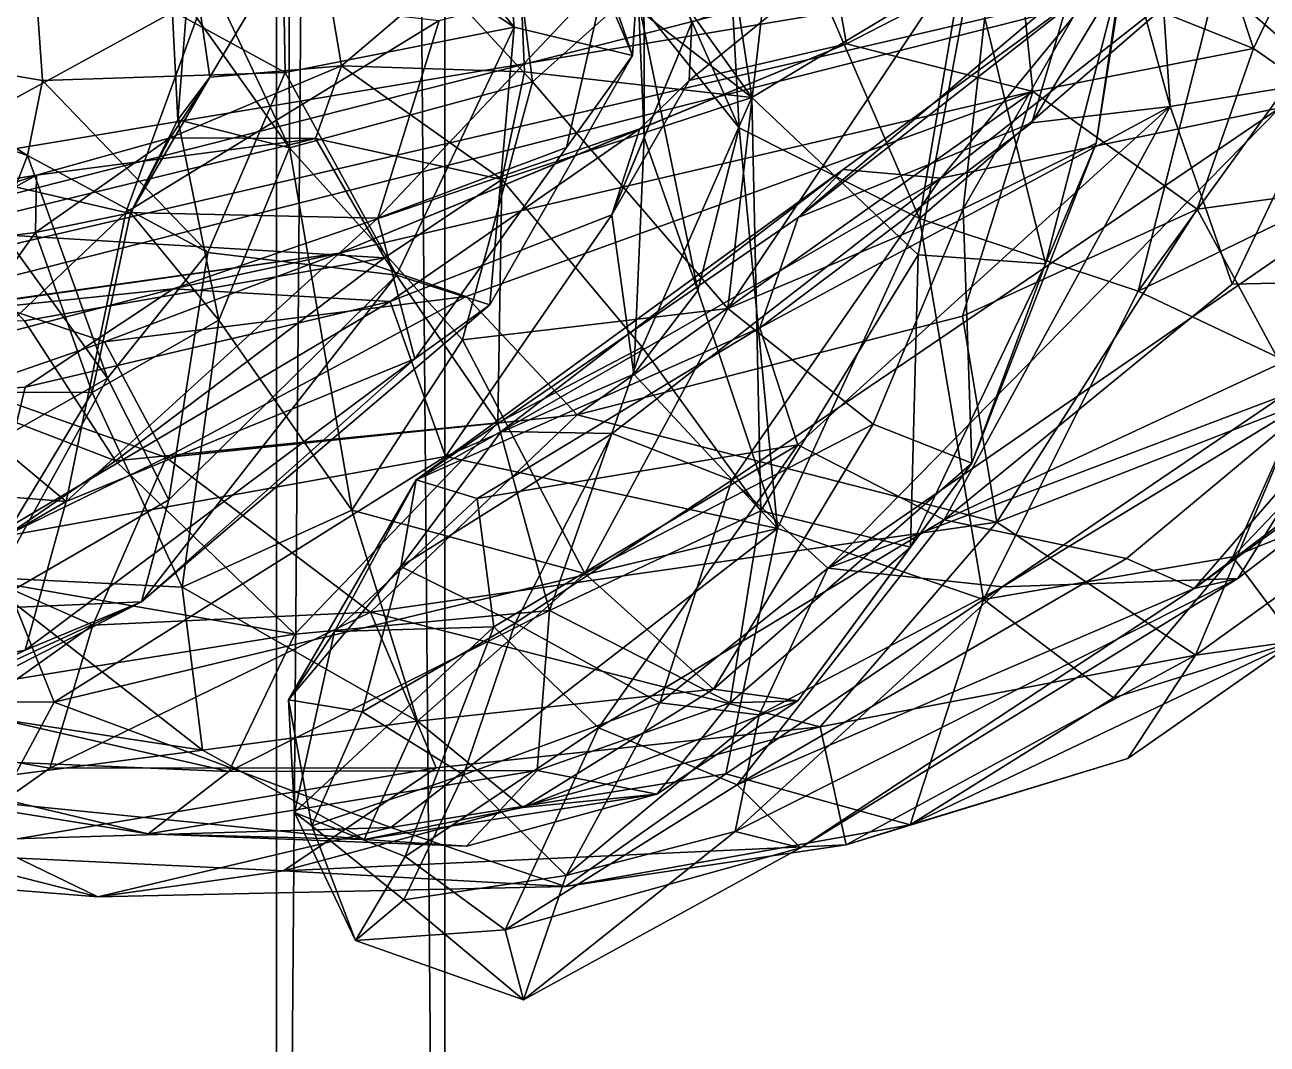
# Model space of a CAD drawing. Header units: metres. Extents: x -7.7 to 8, y -8.9 to 8.6.
# Drawn here: x 6.337 to 7.203, y -4.322 to -3.611 of the extents above; entities that cross this region are included whole.
import ezdxf

# ---------------------------------------------------------------- set-up
doc = ezdxf.new("R2010")
doc.units = ezdxf.units.M
doc.layers.add('LIBERTY', color=1, linetype='CONTINUOUS')

msp = doc.modelspace()

# ---------------------------------------------------------------- linework, layer by layer
at = {"layer": 'LIBERTY', "color": 7}
for points in [[(-7.53329, 8.63299, 0.068), (6.51222, 8.63299, 0.068), (-7.65053, -5.52977, 0.068)], [(-7.65053, -5.52977, 0.068), (6.51222, 8.63299, 0.068), (-7.53329, -5.64701, 0.068)], [(6.51222, 8.63299, 0.068), (6.62947, 8.51574, 0.068), (-7.53329, -5.64701, 0.068)], [(6.62947, 8.51574, 0.068), (6.51222, -5.64701, 0.068), (-7.53329, -5.64701, 0.068)], [(-7.53329, 8.51574, 1.70282), (-7.53329, -5.52977, 1.70282), (6.51222, -5.52977, 1.70282)], [(6.51222, 8.51574, 1.70282), (-7.53329, 8.51574, 1.70282), (6.51222, -5.52977, 1.70282)], [(6.62947, 8.51574, 0.068), (6.62947, -5.52977, 0.068), (6.51222, -5.64701, 0.068)], [(6.51222, 8.51574, 1.70282), (6.51222, -5.52977, 1.70282), (6.62947, -5.52977, 1.58275)], [(6.62947, 8.51574, 1.58275), (6.51222, 8.51574, 1.70282), (6.62947, -5.52977, 1.58275)], [(6.62947, 8.51574, 0.068), (6.62947, -5.52977, 1.58275), (6.62947, -5.52977, 0.068)], [(6.62947, 8.51574, 1.58275), (6.62947, -5.52977, 1.58275), (6.62947, 8.51574, 0.068)]]:
    msp.add_3dface(points, dxfattribs=at)
at = {"layer": 'LIBERTY', "color": 6}
for points in [[(2.68287, 0.361158, 28.6955), (7.73809, -3.12207, 33.5176), (5.24294, -3.75526, 28.0091)], [(7.73809, -3.12207, 33.5176), (7.75485, -3.23623, 33.6225), (5.24294, -3.75526, 28.0091)], [(5.24294, -3.75526, 28.0091), (7.75485, -3.23623, 33.6225), (5.18581, -3.88819, 27.9509)], [(7.75485, -3.23623, 33.6225), (7.34476, -3.52784, 33.8418), (5.18581, -3.88819, 27.9509)], [(7.19345, -3.50935, 33.8088), (5.72606, -3.43201, 31.1674), (4.69831, -4.14255, 28.3003)], [(7.34476, -3.52784, 33.8418), (7.19345, -3.50935, 33.8088), (4.69831, -4.14255, 28.3003)], [(7.34476, -3.52784, 33.8418), (4.69831, -4.14255, 28.3003), (4.77571, -4.17979, 28.1702)], [(7.34476, -3.52784, 33.8418), (4.77571, -4.17979, 28.1702), (5.18581, -3.88819, 27.9509)]]:
    msp.add_3dface(points, dxfattribs=at)
at = {"layer": 'LIBERTY', "color": 8}
for points in [[(6.63229, -3.36636, 31.1943), (6.84368, -3.66168, 31.3307), (6.78141, -3.25229, 31.1132)], [(6.84368, -3.66168, 31.3307), (6.99702, -3.56957, 31.1589), (6.78141, -3.25229, 31.1132)], [(7.24642, -3.64983, 32.0061), (7.12724, -3.54612, 32.0312), (7.1277, -3.28561, 31.7994)], [(7.37571, -3.53294, 31.9206), (7.24642, -3.64983, 32.0061), (7.1277, -3.28561, 31.7994)], [(7.02998, -3.56236, 31.7719), (7.19357, -3.6276, 31.8339), (7.09599, -3.33239, 31.7446)], [(7.19357, -3.6276, 31.8339), (7.2924, -3.42069, 31.7604), (7.09599, -3.33239, 31.7446)], [(6.68046, -3.53489, 31.2825), (6.84368, -3.66168, 31.3307), (6.63229, -3.36636, 31.1943)], [(6.51567, -3.50349, 30.7821), (6.67802, -3.61274, 30.7343), (6.48676, -3.37716, 30.7222)], [(6.48676, -3.37716, 30.7222), (6.67802, -3.61274, 30.7343), (6.65824, -3.39036, 30.6223)], [(6.83496, -3.68291, 31.31), (6.70214, -3.38461, 31.312), (6.82069, -3.42253, 31.1555)], [(6.76474, -3.59529, 31.4277), (6.70214, -3.38461, 31.312), (6.83496, -3.68291, 31.31)], [(6.6907, -3.65089, 30.7139), (6.52044, -3.46688, 30.7692), (6.65824, -3.39036, 30.6223)], [(6.65824, -3.39036, 30.6223), (6.67802, -3.61274, 30.7343), (6.76056, -3.63239, 30.5951)], [(6.65824, -3.39036, 30.6223), (6.76056, -3.63239, 30.5951), (6.77364, -3.42461, 30.4995)], [(6.6907, -3.65089, 30.7139), (6.65824, -3.39036, 30.6223), (6.86297, -3.4968, 30.596)], [(7.19357, -3.6276, 31.8339), (7.32161, -3.71662, 31.8338), (7.2924, -3.42069, 31.7604)], [(6.77364, -3.42461, 30.4995), (6.76056, -3.63239, 30.5951), (6.74173, -3.57782, 30.4126)], [(6.96072, -3.74603, 31.2176), (6.82069, -3.42253, 31.1555), (6.9937, -3.5518, 31.0938)], [(6.96072, -3.74603, 31.2176), (6.83496, -3.68291, 31.31), (6.82069, -3.42253, 31.1555)], [(6.52117, -3.6969, 30.9053), (6.4216, -3.48537, 30.9387), (6.52044, -3.46688, 30.7692)], [(6.52117, -3.6969, 30.9053), (6.52044, -3.46688, 30.7692), (6.6907, -3.65089, 30.7139)], [(7.09054, -3.57753, 32.5111), (6.9754, -3.71786, 32.6457), (7.28463, -3.47498, 32.4815)], [(6.9754, -3.71786, 32.6457), (7.21197, -3.66886, 32.6063), (7.28463, -3.47498, 32.4815)], [(6.43835, -3.58063, 30.9984), (6.4216, -3.48537, 30.9387), (6.52117, -3.6969, 30.9053)], [(6.82691, -3.80869, 30.7462), (6.6907, -3.65089, 30.7139), (6.86297, -3.4968, 30.596)], [(7.0151, -3.52682, 30.6745), (6.82691, -3.80869, 30.7462), (6.86297, -3.4968, 30.596)], [(7.32902, -3.49868, 31.2082), (7.11305, -3.79659, 31.2288), (7.17242, -3.56261, 31.0955)], [(7.27593, -3.71825, 31.3059), (7.11305, -3.79659, 31.2288), (7.32902, -3.49868, 31.2082)], [(6.34185, -3.54788, 30.8366), (6.51831, -3.64437, 30.869), (6.51567, -3.50349, 30.7821)], [(6.51567, -3.50349, 30.7821), (6.51831, -3.64437, 30.869), (6.67802, -3.61274, 30.7343)], [(6.46561, -3.64742, 31.293), (6.53828, -3.52601, 31.2396), (6.45274, -3.55862, 31.1544)], [(6.46561, -3.64742, 31.293), (6.55759, -3.63955, 31.3836), (6.53828, -3.52601, 31.2396)], [(6.55759, -3.63955, 31.3836), (6.68046, -3.53489, 31.2825), (6.53828, -3.52601, 31.2396)], [(6.55759, -3.63955, 31.3836), (6.68523, -3.64392, 31.3918), (6.68046, -3.53489, 31.2825)], [(6.68523, -3.64392, 31.3918), (6.84368, -3.66168, 31.3307), (6.68046, -3.53489, 31.2825)], [(6.76857, -3.68962, 31.5358), (6.76844, -3.52738, 31.5451), (6.76474, -3.59529, 31.4277)], [(6.80188, -3.60939, 31.6247), (6.76844, -3.52738, 31.5451), (6.76857, -3.68962, 31.5358)], [(6.99097, -3.73935, 30.7717), (6.82691, -3.80869, 30.7462), (7.0151, -3.52682, 30.6745)], [(7.10887, -3.53366, 30.8196), (6.99097, -3.73935, 30.7717), (7.0151, -3.52682, 30.6745)], [(7.10887, -3.53366, 30.8196), (7.08377, -3.69356, 30.8979), (6.99097, -3.73935, 30.7717)], [(7.10211, -3.57042, 31.0074), (7.08377, -3.69356, 30.8979), (7.10887, -3.53366, 30.8196)], [(6.22065, -3.62832, 30.9108), (6.34185, -3.54788, 30.8366), (6.18603, -3.56007, 30.7787)], [(6.22065, -3.62832, 30.9108), (6.349, -3.64991, 30.9324), (6.34185, -3.54788, 30.8366)], [(6.349, -3.64991, 30.9324), (6.51831, -3.64437, 30.869), (6.34185, -3.54788, 30.8366)], [(7.17242, -3.56261, 31.0955), (6.96072, -3.74603, 31.2176), (6.9937, -3.5518, 31.0938)], [(7.13539, -3.66806, 32.1012), (7.1074, -3.56603, 32.1915), (7.12724, -3.54612, 32.0312)], [(7.13539, -3.66806, 32.1012), (7.12724, -3.54612, 32.0312), (7.24642, -3.64983, 32.0061)], [(6.44336, -3.67732, 31.1209), (6.45274, -3.55862, 31.1544), (6.43835, -3.58063, 30.9984)], [(6.46561, -3.64742, 31.293), (6.45274, -3.55862, 31.1544), (6.44336, -3.67732, 31.1209)], [(6.90975, -3.62439, 31.7832), (6.89966, -3.56866, 31.7075), (6.79996, -3.64993, 31.6872)], [(6.79996, -3.64993, 31.6872), (6.89966, -3.56866, 31.7075), (6.80188, -3.60939, 31.6247)], [(6.84368, -3.66168, 31.3307), (6.95975, -3.77137, 31.308), (6.99702, -3.56957, 31.1589)], [(6.90975, -3.62439, 31.7832), (7.02998, -3.56236, 31.7719), (6.89966, -3.56866, 31.7075)], [(6.90975, -3.62439, 31.7832), (7.03965, -3.65747, 31.8615), (7.02998, -3.56236, 31.7719)], [(6.99702, -3.56957, 31.1589), (6.95975, -3.77137, 31.308), (7.04855, -3.77775, 31.1403)], [(7.11305, -3.79659, 31.2288), (6.96072, -3.74603, 31.2176), (7.17242, -3.56261, 31.0955)], [(6.99702, -3.56957, 31.1589), (7.04855, -3.77775, 31.1403), (7.10211, -3.57042, 31.0074)], [(7.03965, -3.65747, 31.8615), (7.19357, -3.6276, 31.8339), (7.02998, -3.56236, 31.7719)], [(7.03908, -3.67934, 32.2864), (7.1074, -3.56603, 32.1915), (7.13539, -3.66806, 32.1012)], [(7.03908, -3.67934, 32.2864), (7.06735, -3.58356, 32.3885), (7.1074, -3.56603, 32.1915)], [(6.74173, -3.57782, 30.4126), (6.58277, -3.74593, 30.4168), (6.6256, -3.60791, 30.3227)], [(6.71452, -3.69661, 30.4911), (6.58277, -3.74593, 30.4168), (6.74173, -3.57782, 30.4126)], [(6.76056, -3.63239, 30.5951), (6.71452, -3.69661, 30.4911), (6.74173, -3.57782, 30.4126)], [(6.90736, -3.71185, 32.5904), (7.09054, -3.57753, 32.5111), (6.8759, -3.74526, 32.5045)], [(6.8759, -3.74526, 32.5045), (7.09054, -3.57753, 32.5111), (7.06735, -3.58356, 32.3885)], [(6.90736, -3.71185, 32.5904), (6.9754, -3.71786, 32.6457), (7.09054, -3.57753, 32.5111)], [(7.10211, -3.57042, 31.0074), (7.04855, -3.77775, 31.1403), (7.08377, -3.69356, 30.8979)], [(6.25044, -3.70564, 30.4062), (6.28539, -3.58679, 30.3109), (6.46267, -3.58952, 30.2815)], [(6.44336, -3.67732, 31.1209), (6.43835, -3.58063, 30.9984), (6.52117, -3.6969, 30.9053)], [(6.8759, -3.74526, 32.5045), (7.06735, -3.58356, 32.3885), (7.03908, -3.67934, 32.2864)], [(6.40711, -3.74192, 30.3839), (6.25044, -3.70564, 30.4062), (6.46267, -3.58952, 30.2815)], [(6.6256, -3.60791, 30.3227), (6.40711, -3.74192, 30.3839), (6.46267, -3.58952, 30.2815)], [(6.80599, -3.79633, 31.4484), (6.76474, -3.59529, 31.4277), (6.83496, -3.68291, 31.31)], [(6.80599, -3.79633, 31.4484), (6.76857, -3.68962, 31.5358), (6.76474, -3.59529, 31.4277)], [(6.58277, -3.74593, 30.4168), (6.40711, -3.74192, 30.3839), (6.6256, -3.60791, 30.3227)], [(6.51831, -3.64437, 30.869), (6.59585, -3.78547, 30.8703), (6.67802, -3.61274, 30.7343)], [(6.59585, -3.78547, 30.8703), (6.6609, -3.8062, 30.7394), (6.67802, -3.61274, 30.7343)], [(6.67802, -3.61274, 30.7343), (6.6609, -3.8062, 30.7394), (6.76056, -3.63239, 30.5951)], [(6.74607, -3.74358, 31.6335), (6.79996, -3.64993, 31.6872), (6.80188, -3.60939, 31.6247)], [(6.74607, -3.74358, 31.6335), (6.80188, -3.60939, 31.6247), (6.76857, -3.68962, 31.5358)], [(6.19872, -3.65391, 31.0676), (6.3384, -3.7021, 30.9992), (6.22065, -3.62832, 30.9108)], [(6.3384, -3.7021, 30.9992), (6.349, -3.64991, 30.9324), (6.22065, -3.62832, 30.9108)], [(6.55577, -3.7702, 32.2175), (6.90975, -3.62439, 31.7832), (6.76567, -3.68364, 31.782)], [(6.55577, -3.7702, 32.2175), (7.03965, -3.65747, 31.8615), (6.90975, -3.62439, 31.7832)], [(6.76567, -3.68364, 31.782), (6.90975, -3.62439, 31.7832), (6.79996, -3.64993, 31.6872)], [(7.03965, -3.65747, 31.8615), (7.15435, -3.73958, 31.9131), (7.19357, -3.6276, 31.8339)], [(7.19357, -3.6276, 31.8339), (7.15435, -3.73958, 31.9131), (7.32161, -3.71662, 31.8338)], [(6.76056, -3.63239, 30.5951), (6.60871, -3.84397, 30.6232), (6.71452, -3.69661, 30.4911)], [(6.6609, -3.8062, 30.7394), (6.60871, -3.84397, 30.6232), (6.76056, -3.63239, 30.5951)], [(6.349, -3.64991, 30.9324), (6.46435, -3.76973, 30.9777), (6.51831, -3.64437, 30.869)], [(6.41022, -3.74206, 31.2796), (6.46561, -3.64742, 31.293), (6.44336, -3.67732, 31.1209)], [(6.43792, -3.68988, 31.4312), (6.46561, -3.64742, 31.293), (6.41022, -3.74206, 31.2796)], [(6.43792, -3.68988, 31.4312), (6.53929, -3.69039, 31.5124), (6.55759, -3.63955, 31.3836)], [(6.43792, -3.68988, 31.4312), (6.55759, -3.63955, 31.3836), (6.46561, -3.64742, 31.293)], [(6.46435, -3.76973, 30.9777), (6.59585, -3.78547, 30.8703), (6.51831, -3.64437, 30.869)], [(6.53929, -3.69039, 31.5124), (6.66928, -3.71885, 31.4963), (6.55759, -3.63955, 31.3836)], [(6.66928, -3.71885, 31.4963), (6.68523, -3.64392, 31.3918), (6.55759, -3.63955, 31.3836)], [(6.68523, -3.64392, 31.3918), (6.66928, -3.71885, 31.4963), (6.84368, -3.66168, 31.3307)], [(6.19872, -3.65391, 31.0676), (6.31865, -3.75268, 31.0837), (6.3384, -3.7021, 30.9992)], [(6.3384, -3.7021, 30.9992), (6.46435, -3.76973, 30.9777), (6.349, -3.64991, 30.9324)], [(6.64179, -3.83062, 30.857), (6.52117, -3.6969, 30.9053), (6.6907, -3.65089, 30.7139)], [(6.82691, -3.80869, 30.7462), (6.64179, -3.83062, 30.857), (6.6907, -3.65089, 30.7139)], [(6.76567, -3.68364, 31.782), (6.79996, -3.64993, 31.6872), (6.74607, -3.74358, 31.6335)], [(7.17872, -3.7918, 32.1194), (7.13539, -3.66806, 32.1012), (7.24642, -3.64983, 32.0061)], [(7.33904, -3.78815, 32.0873), (7.17872, -3.7918, 32.1194), (7.24642, -3.64983, 32.0061)], [(6.55577, -3.7702, 32.2175), (6.64439, -3.80051, 32.2847), (7.03965, -3.65747, 31.8615)], [(6.64439, -3.80051, 32.2847), (6.72196, -3.88288, 32.2942), (7.03965, -3.65747, 31.8615)], [(6.66928, -3.71885, 31.4963), (6.76727, -3.83583, 31.5412), (6.84368, -3.66168, 31.3307)], [(6.72196, -3.88288, 32.2942), (6.99058, -3.81421, 32.0743), (7.03965, -3.65747, 31.8615)], [(6.76727, -3.83583, 31.5412), (6.85005, -3.94976, 31.5123), (6.84368, -3.66168, 31.3307)], [(6.84368, -3.66168, 31.3307), (6.85005, -3.94976, 31.5123), (6.95975, -3.77137, 31.308)], [(6.99058, -3.81421, 32.0743), (7.15435, -3.73958, 31.9131), (7.03965, -3.65747, 31.8615)], [(6.9754, -3.71786, 32.6457), (6.82979, -3.92834, 32.7622), (7.21197, -3.66886, 32.6063)], [(6.82979, -3.92834, 32.7622), (6.89661, -3.98987, 32.7327), (7.21197, -3.66886, 32.6063)], [(6.87571, -3.90382, 32.3378), (6.84921, -3.82218, 32.414), (7.13539, -3.66806, 32.1012)], [(6.84921, -3.82218, 32.414), (7.03908, -3.67934, 32.2864), (7.13539, -3.66806, 32.1012)], [(6.97779, -3.9562, 32.2932), (6.87571, -3.90382, 32.3378), (7.13539, -3.66806, 32.1012)], [(7.21197, -3.66886, 32.6063), (6.89661, -3.98987, 32.7327), (7.3157, -3.70122, 32.5594)], [(7.17872, -3.7918, 32.1194), (6.97779, -3.9562, 32.2932), (7.13539, -3.66806, 32.1012)], [(6.41022, -3.74206, 31.2796), (6.44336, -3.67732, 31.1209), (6.4719, -3.81697, 31.1034)], [(6.4719, -3.81697, 31.1034), (6.44336, -3.67732, 31.1209), (6.52117, -3.6969, 30.9053)], [(6.84921, -3.82218, 32.414), (6.8759, -3.74526, 32.5045), (7.03908, -3.67934, 32.2864)], [(6.34472, -3.71577, 31.5871), (6.27465, -3.75463, 31.9055), (6.53929, -3.69039, 31.5124)], [(6.27465, -3.75463, 31.9055), (6.5874, -3.77348, 31.6615), (6.53929, -3.69039, 31.5124)], [(6.34472, -3.71577, 31.5871), (6.43792, -3.68988, 31.4312), (6.34405, -3.75574, 31.4022)], [(6.34405, -3.75574, 31.4022), (6.43792, -3.68988, 31.4312), (6.41022, -3.74206, 31.2796)], [(6.34472, -3.71577, 31.5871), (6.53929, -3.69039, 31.5124), (6.43792, -3.68988, 31.4312)], [(6.59145, -3.80397, 31.8563), (6.44005, -3.79518, 32.1578), (6.76567, -3.68364, 31.782)], [(6.44005, -3.79518, 32.1578), (6.55577, -3.7702, 32.2175), (6.76567, -3.68364, 31.782)], [(6.53929, -3.69039, 31.5124), (6.5874, -3.77348, 31.6615), (6.66928, -3.71885, 31.4963)], [(6.59145, -3.80397, 31.8563), (6.76567, -3.68364, 31.782), (6.74607, -3.74358, 31.6335)], [(6.7614, -3.8545, 31.5657), (6.74607, -3.74358, 31.6335), (6.76857, -3.68962, 31.5358)], [(6.7614, -3.8545, 31.5657), (6.76857, -3.68962, 31.5358), (6.80599, -3.79633, 31.4484)], [(6.8616, -3.96222, 31.4807), (6.80599, -3.79633, 31.4484), (6.83496, -3.68291, 31.31)], [(6.8616, -3.96222, 31.4807), (6.83496, -3.68291, 31.31), (6.96072, -3.74603, 31.2176)], [(6.56467, -3.94942, 31.0572), (6.4719, -3.81697, 31.1034), (6.52117, -3.6969, 30.9053)], [(6.56467, -3.94942, 31.0572), (6.52117, -3.6969, 30.9053), (6.64179, -3.83062, 30.857)], [(6.71452, -3.69661, 30.4911), (6.60871, -3.84397, 30.6232), (6.58277, -3.74593, 30.4168)], [(7.08377, -3.69356, 30.8979), (6.99721, -3.91651, 31.075), (6.99097, -3.73935, 30.7717)], [(7.04855, -3.77775, 31.1403), (6.99721, -3.91651, 31.075), (7.08377, -3.69356, 30.8979)], [(6.27461, -3.86772, 30.5622), (6.25044, -3.70564, 30.4062), (6.40711, -3.74192, 30.3839)], [(6.31865, -3.75268, 31.0837), (6.39431, -3.85724, 31.0879), (6.3384, -3.7021, 30.9992)], [(6.3384, -3.7021, 30.9992), (6.39431, -3.85724, 31.0879), (6.46435, -3.76973, 30.9777)], [(7.3157, -3.70122, 32.5594), (6.89661, -3.98987, 32.7327), (7.27697, -3.84576, 32.5263)], [(6.16095, -3.7788, 31.642), (6.21576, -3.73708, 31.7682), (6.34472, -3.71577, 31.5871)], [(6.16095, -3.7788, 31.642), (6.34472, -3.71577, 31.5871), (6.34405, -3.75574, 31.4022)], [(6.21576, -3.73708, 31.7682), (6.27465, -3.75463, 31.9055), (6.34472, -3.71577, 31.5871)], [(6.60953, -3.9283, 32.6329), (6.90736, -3.71185, 32.5904), (6.8759, -3.74526, 32.5045)], [(6.60953, -3.9283, 32.6329), (6.66897, -3.89449, 32.7165), (6.90736, -3.71185, 32.5904)], [(6.66897, -3.89449, 32.7165), (6.9754, -3.71786, 32.6457), (6.90736, -3.71185, 32.5904)], [(7.15435, -3.73958, 31.9131), (7.22735, -3.87476, 31.9304), (7.32161, -3.71662, 31.8338)], [(6.5874, -3.77348, 31.6615), (6.6666, -3.88848, 31.6795), (6.66928, -3.71885, 31.4963)], [(6.6666, -3.88848, 31.6795), (6.76727, -3.83583, 31.5412), (6.66928, -3.71885, 31.4963)], [(6.66897, -3.89449, 32.7165), (6.74638, -3.89591, 32.7542), (6.9754, -3.71786, 32.6457)], [(6.74638, -3.89591, 32.7542), (6.82979, -3.92834, 32.7622), (6.9754, -3.71786, 32.6457)], [(7.27593, -3.71825, 31.3059), (7.23595, -3.85485, 31.392), (7.11305, -3.79659, 31.2288)], [(6.36546, -3.94329, 30.6412), (6.27461, -3.86772, 30.5622), (6.40711, -3.74192, 30.3839)], [(6.34405, -3.75574, 31.4022), (6.41022, -3.74206, 31.2796), (6.3837, -3.86729, 31.2753)], [(6.58277, -3.74593, 30.4168), (6.36546, -3.94329, 30.6412), (6.40711, -3.74192, 30.3839)], [(6.3837, -3.86729, 31.2753), (6.41022, -3.74206, 31.2796), (6.4719, -3.81697, 31.1034)], [(6.99097, -3.73935, 30.7717), (6.92819, -3.88931, 30.8868), (6.82691, -3.80869, 30.7462)], [(6.99721, -3.91651, 31.075), (6.92819, -3.88931, 30.8868), (6.99097, -3.73935, 30.7717)], [(6.99058, -3.81421, 32.0743), (7.01452, -3.95766, 32.0904), (7.15435, -3.73958, 31.9131)], [(7.01452, -3.95766, 32.0904), (7.22735, -3.87476, 31.9304), (7.15435, -3.73958, 31.9131)], [(7.18263, -3.99702, 32.4672), (7.15213, -4.00406, 32.3568), (7.5149, -3.74263, 32.2506)], [(7.5149, -3.74263, 32.2506), (7.15213, -4.00406, 32.3568), (7.4759, -3.76027, 32.1162)], [(7.27697, -3.84576, 32.5263), (7.18263, -3.99702, 32.4672), (7.5149, -3.74263, 32.2506)], [(6.60871, -3.84397, 30.6232), (6.36546, -3.94329, 30.6412), (6.58277, -3.74593, 30.4168)], [(6.62995, -3.91184, 31.7343), (6.59145, -3.80397, 31.8563), (6.74607, -3.74358, 31.6335)], [(6.60953, -3.9283, 32.6329), (6.8759, -3.74526, 32.5045), (6.84921, -3.82218, 32.414)], [(6.62995, -3.91184, 31.7343), (6.74607, -3.74358, 31.6335), (6.7614, -3.8545, 31.5657)], [(7.00514, -4.01152, 31.4421), (6.8616, -3.96222, 31.4807), (6.96072, -3.74603, 31.2176)], [(7.11305, -3.79659, 31.2288), (7.00514, -4.01152, 31.4421), (6.96072, -3.74603, 31.2176)], [(6.26486, -3.86692, 31.4075), (6.16095, -3.7788, 31.642), (6.34405, -3.75574, 31.4022)], [(6.26486, -3.86692, 31.4075), (6.34405, -3.75574, 31.4022), (6.3837, -3.86729, 31.2753)], [(6.27465, -3.75463, 31.9055), (6.33648, -3.81729, 31.9853), (6.5874, -3.77348, 31.6615)], [(6.29933, -3.91122, 31.2212), (6.39431, -3.85724, 31.0879), (6.31865, -3.75268, 31.0837)], [(7.4759, -3.76027, 32.1162), (7.15213, -4.00406, 32.3568), (7.33904, -3.78815, 32.0873)], [(6.21696, -3.81828, 32.3927), (6.31071, -3.80454, 32.4631), (6.55577, -3.7702, 32.2175)], [(6.21696, -3.81828, 32.3927), (6.55577, -3.7702, 32.2175), (6.44005, -3.79518, 32.1578)], [(6.31071, -3.80454, 32.4631), (6.3923, -3.83209, 32.5087), (6.55577, -3.7702, 32.2175)], [(6.33648, -3.81729, 31.9853), (6.39994, -3.91504, 31.9843), (6.5874, -3.77348, 31.6615)], [(6.3923, -3.83209, 32.5087), (6.64439, -3.80051, 32.2847), (6.55577, -3.7702, 32.2175)], [(6.39431, -3.85724, 31.0879), (6.43705, -3.94207, 31.0383), (6.46435, -3.76973, 30.9777)], [(6.39994, -3.91504, 31.9843), (6.6666, -3.88848, 31.6795), (6.5874, -3.77348, 31.6615)], [(6.46435, -3.76973, 30.9777), (6.43705, -3.94207, 31.0383), (6.59585, -3.78547, 30.8703)], [(6.85005, -3.94976, 31.5123), (6.95434, -3.97514, 31.345), (6.95975, -3.77137, 31.308)], [(6.95975, -3.77137, 31.308), (6.95434, -3.97514, 31.345), (7.04855, -3.77775, 31.1403)], [(6.43705, -3.94207, 31.0383), (6.4179, -4.01332, 30.9593), (6.59585, -3.78547, 30.8703)], [(6.59585, -3.78547, 30.8703), (6.4179, -4.01332, 30.9593), (6.6609, -3.8062, 30.7394)], [(7.04855, -3.77775, 31.1403), (6.95434, -3.97514, 31.345), (6.99721, -3.91651, 31.075)], [(6.97779, -3.9562, 32.2932), (7.17872, -3.7918, 32.1194), (7.33904, -3.78815, 32.0873)], [(7.10491, -3.98299, 32.2947), (6.97779, -3.9562, 32.2932), (7.33904, -3.78815, 32.0873)], [(7.15213, -4.00406, 32.3568), (7.10491, -3.98299, 32.2947), (7.33904, -3.78815, 32.0873)], [(6.1322, -3.87566, 32.3346), (6.21696, -3.81828, 32.3927), (6.44005, -3.79518, 32.1578)], [(6.1322, -3.87566, 32.3346), (6.44005, -3.79518, 32.1578), (6.33697, -3.86363, 32.1201)], [(6.33697, -3.86363, 32.1201), (6.44005, -3.79518, 32.1578), (6.59145, -3.80397, 31.8563)], [(6.3923, -3.83209, 32.5087), (6.43531, -3.91263, 32.528), (6.64439, -3.80051, 32.2847)], [(6.43531, -3.91263, 32.528), (6.72196, -3.88288, 32.2942), (6.64439, -3.80051, 32.2847)], [(6.8616, -3.96222, 31.4807), (6.7614, -3.8545, 31.5657), (6.80599, -3.79633, 31.4484)], [(7.23595, -3.85485, 31.392), (7.00514, -4.01152, 31.4421), (7.11305, -3.79659, 31.2288)], [(7.35643, -3.79593, 31.5543), (7.1791, -3.98192, 31.4914), (7.23595, -3.85485, 31.392)], [(7.35643, -3.79593, 31.5543), (7.30809, -3.92991, 31.6303), (7.1791, -3.98192, 31.4914)], [(6.29864, -3.86427, 32.5741), (6.3923, -3.83209, 32.5087), (6.31071, -3.80454, 32.4631)], [(6.31122, -3.96957, 32.0597), (6.33697, -3.86363, 32.1201), (6.59145, -3.80397, 31.8563)], [(6.31122, -3.96957, 32.0597), (6.59145, -3.80397, 31.8563), (6.62995, -3.91184, 31.7343)], [(6.6609, -3.8062, 30.7394), (6.4179, -4.01332, 30.9593), (6.60871, -3.84397, 30.6232)], [(6.72714, -3.99351, 30.9843), (6.64179, -3.83062, 30.857), (6.82691, -3.80869, 30.7462)], [(6.92819, -3.88931, 30.8868), (6.72714, -3.99351, 30.9843), (6.82691, -3.80869, 30.7462)], [(6.33648, -3.81729, 31.9853), (6.16127, -3.82324, 32.1786), (6.39994, -3.91504, 31.9843)], [(6.44646, -4.003, 31.2416), (6.3837, -3.86729, 31.2753), (6.4719, -3.81697, 31.1034)], [(6.44646, -4.003, 31.2416), (6.4719, -3.81697, 31.1034), (6.56467, -3.94942, 31.0572)], [(6.72196, -3.88288, 32.2942), (7.01452, -3.95766, 32.0904), (6.99058, -3.81421, 32.0743)], [(6.16127, -3.82324, 32.1786), (6.2845, -3.99395, 32.0747), (6.39994, -3.91504, 31.9843)], [(6.65214, -3.9412, 32.4949), (6.60953, -3.9283, 32.6329), (6.84921, -3.82218, 32.414)], [(6.65214, -3.9412, 32.4949), (6.84921, -3.82218, 32.414), (6.87571, -3.90382, 32.3378)], [(6.29864, -3.86427, 32.5741), (6.43531, -3.91263, 32.528), (6.3923, -3.83209, 32.5087)], [(6.72714, -3.99351, 30.9843), (6.56467, -3.94942, 31.0572), (6.64179, -3.83062, 30.857)], [(6.6666, -3.88848, 31.6795), (6.70266, -4.01939, 31.6641), (6.76727, -3.83583, 31.5412)], [(6.76727, -3.83583, 31.5412), (6.70266, -4.01939, 31.6641), (6.85005, -3.94976, 31.5123)], [(6.33681, -4.04692, 30.8597), (6.36546, -3.94329, 30.6412), (6.60871, -3.84397, 30.6232)], [(6.4179, -4.01332, 30.9593), (6.33681, -4.04692, 30.8597), (6.60871, -3.84397, 30.6232)], [(6.89661, -3.98987, 32.7327), (7.01861, -4.00282, 32.6183), (7.27697, -3.84576, 32.5263)], [(7.27697, -3.84576, 32.5263), (7.01861, -4.00282, 32.6183), (7.18263, -3.99702, 32.4672)], [(6.62995, -3.91184, 31.7343), (6.7614, -3.8545, 31.5657), (6.8616, -3.96222, 31.4807)], [(7.1791, -3.98192, 31.4914), (7.00514, -4.01152, 31.4421), (7.23595, -3.85485, 31.392)], [(6.1322, -3.87566, 32.3346), (6.33697, -3.86363, 32.1201), (6.31122, -3.96957, 32.0597)], [(6.29864, -3.86427, 32.5741), (6.28474, -3.98577, 32.5986), (6.43531, -3.91263, 32.528)], [(6.29933, -3.91122, 31.2212), (6.30574, -4.01804, 31.1808), (6.39431, -3.85724, 31.0879)], [(6.39431, -3.85724, 31.0879), (6.30574, -4.01804, 31.1808), (6.43705, -3.94207, 31.0383)], [(6.36546, -3.94329, 30.6412), (6.15953, -3.92708, 30.6821), (6.27461, -3.86772, 30.5622)], [(6.30574, -3.99614, 31.3818), (6.26486, -3.86692, 31.4075), (6.3837, -3.86729, 31.2753)], [(6.30574, -3.99614, 31.3818), (6.3837, -3.86729, 31.2753), (6.44646, -4.003, 31.2416)], [(7.22735, -3.87476, 31.9304), (7.01452, -3.95766, 32.0904), (7.15317, -4.05033, 31.9183)], [(7.22735, -3.87476, 31.9304), (7.15317, -4.05033, 31.9183), (7.29399, -3.9491, 31.8344)], [(6.39994, -3.91504, 31.9843), (6.52484, -4.03578, 31.8466), (6.6666, -3.88848, 31.6795)], [(6.43531, -3.91263, 32.528), (6.57771, -4.02044, 32.4029), (6.72196, -3.88288, 32.2942)], [(6.6666, -3.88848, 31.6795), (6.52484, -4.03578, 31.8466), (6.70266, -4.01939, 31.6641)], [(6.72196, -3.88288, 32.2942), (6.57771, -4.02044, 32.4029), (7.01452, -3.95766, 32.0904)], [(6.81697, -4.07418, 31.1533), (6.72714, -3.99351, 30.9843), (6.92819, -3.88931, 30.8868)], [(6.99721, -3.91651, 31.075), (6.81697, -4.07418, 31.1533), (6.92819, -3.88931, 30.8868)], [(6.59879, -3.98856, 32.7682), (6.74638, -3.89591, 32.7542), (6.66897, -3.89449, 32.7165)], [(6.59879, -3.98856, 32.7682), (6.66897, -3.89449, 32.7165), (6.60953, -3.9283, 32.6329)], [(6.59879, -3.98856, 32.7682), (6.67873, -4.02817, 32.8009), (6.74638, -3.89591, 32.7542)], [(6.67873, -4.02817, 32.8009), (6.82979, -3.92834, 32.7622), (6.74638, -3.89591, 32.7542)], [(6.66384, -4.03066, 32.4255), (6.65214, -3.9412, 32.4949), (6.87571, -3.90382, 32.3378)], [(6.7367, -4.10117, 32.3899), (6.66384, -4.03066, 32.4255), (6.87571, -3.90382, 32.3378)], [(6.7367, -4.10117, 32.3899), (6.87571, -3.90382, 32.3378), (6.97779, -3.9562, 32.2932)], [(6.39994, -3.91504, 31.9843), (6.2845, -3.99395, 32.0747), (6.52484, -4.03578, 31.8466)], [(6.28474, -3.98577, 32.5986), (6.38408, -4.02954, 32.5487), (6.43531, -3.91263, 32.528)], [(6.35715, -4.08313, 32.0047), (6.31122, -3.96957, 32.0597), (6.62995, -3.91184, 31.7343)], [(6.35715, -4.08313, 32.0047), (6.62995, -3.91184, 31.7343), (6.8616, -3.96222, 31.4807)], [(6.43531, -3.91263, 32.528), (6.38408, -4.02954, 32.5487), (6.57771, -4.02044, 32.4029)], [(6.87565, -4.08224, 31.3049), (6.81697, -4.07418, 31.1533), (6.99721, -3.91651, 31.075)], [(6.95434, -3.97514, 31.345), (6.87565, -4.08224, 31.3049), (6.99721, -3.91651, 31.075)], [(6.11161, -4.08984, 30.8784), (6.15953, -3.92708, 30.6821), (6.36546, -3.94329, 30.6412)], [(6.52051, -4.08154, 32.6791), (6.60953, -3.9283, 32.6329), (6.55263, -4.03387, 32.5798)], [(6.52051, -4.08154, 32.6791), (6.59879, -3.98856, 32.7682), (6.60953, -3.9283, 32.6329)], [(6.55263, -4.03387, 32.5798), (6.60953, -3.9283, 32.6329), (6.65214, -3.9412, 32.4949)], [(6.67873, -4.02817, 32.8009), (6.77942, -4.08359, 32.7825), (6.82979, -3.92834, 32.7622)], [(6.82979, -3.92834, 32.7622), (6.77942, -4.08359, 32.7825), (6.89661, -3.98987, 32.7327)], [(7.30809, -3.92991, 31.6303), (7.22319, -4.04079, 31.7136), (7.1791, -3.98192, 31.4914)], [(6.43705, -3.94207, 31.0383), (6.30574, -4.01804, 31.1808), (6.4179, -4.01332, 30.9593)], [(6.55263, -4.03387, 32.5798), (6.65214, -3.9412, 32.4949), (6.66384, -4.03066, 32.4255)], [(6.33681, -4.04692, 30.8597), (6.11161, -4.08984, 30.8784), (6.36546, -3.94329, 30.6412)], [(6.61061, -4.09637, 31.1948), (6.44646, -4.003, 31.2416), (6.56467, -3.94942, 31.0572)], [(6.61061, -4.09637, 31.1948), (6.56467, -3.94942, 31.0572), (6.72714, -3.99351, 30.9843)], [(6.85005, -3.94976, 31.5123), (6.70266, -4.01939, 31.6641), (6.82856, -4.08359, 31.4932)], [(6.85005, -3.94976, 31.5123), (6.82856, -4.08359, 31.4932), (6.95434, -3.97514, 31.345)], [(7.29399, -3.9491, 31.8344), (7.15317, -4.05033, 31.9183), (7.22319, -4.04079, 31.7136)], [(6.57771, -4.02044, 32.4029), (6.89129, -4.1004, 32.1258), (7.01452, -3.95766, 32.0904)], [(6.83352, -4.14071, 32.4095), (6.7367, -4.10117, 32.3899), (6.97779, -3.9562, 32.2932)], [(7.10491, -3.98299, 32.2947), (6.83352, -4.14071, 32.4095), (6.97779, -3.9562, 32.2932)], [(7.01452, -3.95766, 32.0904), (6.89129, -4.1004, 32.1258), (7.15317, -4.05033, 31.9183)], [(6.59179, -4.17047, 31.8436), (6.35715, -4.08313, 32.0047), (6.8616, -3.96222, 31.4807)], [(6.82562, -4.13304, 31.6381), (6.59179, -4.17047, 31.8436), (6.8616, -3.96222, 31.4807)], [(6.82562, -4.13304, 31.6381), (6.8616, -3.96222, 31.4807), (7.00514, -4.01152, 31.4421)], [(6.07438, -4.08247, 32.2888), (6.31122, -3.96957, 32.0597), (6.35715, -4.08313, 32.0047)], [(6.95434, -3.97514, 31.345), (6.82856, -4.08359, 31.4932), (6.87565, -4.08224, 31.3049)], [(7.15213, -4.00406, 32.3568), (6.83352, -4.14071, 32.4095), (7.10491, -3.98299, 32.2947)], [(7.1791, -3.98192, 31.4914), (7.09582, -4.08014, 31.5859), (7.00514, -4.01152, 31.4421)], [(7.22319, -4.04079, 31.7136), (7.09582, -4.08014, 31.5859), (7.1791, -3.98192, 31.4914)], [(6.2845, -3.99395, 32.0747), (6.25153, -4.07982, 32.0236), (6.52484, -4.03578, 31.8466)], [(6.28474, -3.98577, 32.5986), (6.26546, -4.11365, 32.5667), (6.38408, -4.02954, 32.5487)], [(6.57188, -4.08999, 32.7591), (6.59879, -3.98856, 32.7682), (6.52051, -4.08154, 32.6791)], [(6.67873, -4.02817, 32.8009), (6.59879, -3.98856, 32.7682), (6.57188, -4.08999, 32.7591)], [(6.81697, -4.07418, 31.1533), (6.61061, -4.09637, 31.1948), (6.72714, -3.99351, 30.9843)], [(6.89661, -3.98987, 32.7327), (6.77942, -4.08359, 32.7825), (6.8489, -4.09213, 32.696)], [(6.89661, -3.98987, 32.7327), (6.8489, -4.09213, 32.696), (7.01861, -4.00282, 32.6183)], [(6.04703, -4.05339, 31.7151), (6.30574, -3.99614, 31.3818), (6.46061, -4.11676, 31.3556)], [(6.46061, -4.11676, 31.3556), (6.30574, -3.99614, 31.3818), (6.44646, -4.003, 31.2416)], [(6.83198, -4.17335, 32.6098), (6.87767, -4.18465, 32.487), (7.18263, -3.99702, 32.4672)], [(7.01861, -4.00282, 32.6183), (6.83198, -4.17335, 32.6098), (7.18263, -3.99702, 32.4672)], [(7.01861, -4.00282, 32.6183), (6.8489, -4.09213, 32.696), (6.83198, -4.17335, 32.6098)], [(7.18263, -3.99702, 32.4672), (6.87767, -4.18465, 32.487), (7.15213, -4.00406, 32.3568)], [(6.46061, -4.11676, 31.3556), (6.44646, -4.003, 31.2416), (6.61061, -4.09637, 31.1948)], [(6.954, -4.1687, 31.6987), (6.82562, -4.13304, 31.6381), (7.00514, -4.01152, 31.4421)], [(6.87767, -4.18465, 32.487), (6.83352, -4.14071, 32.4095), (7.15213, -4.00406, 32.3568)], [(7.09582, -4.08014, 31.5859), (6.954, -4.1687, 31.6987), (7.00514, -4.01152, 31.4421)], [(6.4179, -4.01332, 30.9593), (6.17517, -4.12526, 31.004), (6.33681, -4.04692, 30.8597)], [(6.24934, -4.09971, 31.118), (6.17517, -4.12526, 31.004), (6.4179, -4.01332, 30.9593)], [(6.30574, -4.01804, 31.1808), (6.24934, -4.09971, 31.118), (6.4179, -4.01332, 30.9593)], [(6.52484, -4.03578, 31.8466), (6.47902, -4.1315, 31.809), (6.70266, -4.01939, 31.6641)], [(6.70266, -4.01939, 31.6641), (6.47902, -4.1315, 31.809), (6.69396, -4.13089, 31.6075)], [(6.70266, -4.01939, 31.6641), (6.69396, -4.13089, 31.6075), (6.82856, -4.08359, 31.4932)], [(6.38408, -4.02954, 32.5487), (6.35415, -4.12915, 32.5079), (6.57771, -4.02044, 32.4029)], [(6.57771, -4.02044, 32.4029), (6.35415, -4.12915, 32.5079), (6.62344, -4.12902, 32.2794)], [(6.64267, -4.13378, 32.7685), (6.67873, -4.02817, 32.8009), (6.57188, -4.08999, 32.7591)], [(6.57771, -4.02044, 32.4029), (6.62344, -4.12902, 32.2794), (6.89129, -4.1004, 32.1258)], [(6.77942, -4.08359, 32.7825), (6.67873, -4.02817, 32.8009), (6.64267, -4.13378, 32.7685)], [(6.52484, -4.03578, 31.8466), (6.25153, -4.07982, 32.0236), (6.47902, -4.1315, 31.809)], [(6.38408, -4.02954, 32.5487), (6.26546, -4.11365, 32.5667), (6.35415, -4.12915, 32.5079)], [(6.52051, -4.08154, 32.6791), (6.55263, -4.03387, 32.5798), (6.52477, -4.16004, 32.565)], [(6.60199, -4.19075, 32.4957), (6.52477, -4.16004, 32.565), (6.66384, -4.03066, 32.4255)], [(6.52477, -4.16004, 32.565), (6.55263, -4.03387, 32.5798), (6.66384, -4.03066, 32.4255)], [(6.60199, -4.19075, 32.4957), (6.66384, -4.03066, 32.4255), (6.7367, -4.10117, 32.3899)], [(7.22319, -4.04079, 31.7136), (6.954, -4.1687, 31.6987), (7.09582, -4.08014, 31.5859)], [(7.22319, -4.04079, 31.7136), (7.10587, -4.12257, 31.7928), (6.954, -4.1687, 31.6987)], [(7.15317, -4.05033, 31.9183), (7.10587, -4.12257, 31.7928), (7.22319, -4.04079, 31.7136)], [(6.23892, -4.14547, 31.7079), (6.04703, -4.05339, 31.7151), (6.46061, -4.11676, 31.3556)], [(6.17517, -4.12526, 31.004), (6.11161, -4.08984, 30.8784), (6.33681, -4.04692, 30.8597)], [(6.89129, -4.1004, 32.1258), (6.90955, -4.1826, 31.9403), (7.15317, -4.05033, 31.9183)], [(7.15317, -4.05033, 31.9183), (6.90955, -4.1826, 31.9403), (7.10587, -4.12257, 31.7928)], [(6.25153, -4.07982, 32.0236), (6.18861, -4.11911, 31.9342), (6.47902, -4.1315, 31.809)], [(6.68407, -4.15672, 31.3236), (6.61061, -4.09637, 31.1948), (6.81697, -4.07418, 31.1533)], [(6.87565, -4.08224, 31.3049), (6.68407, -4.15672, 31.3236), (6.81697, -4.07418, 31.1533)], [(6.30518, -4.17906, 32.1102), (6.07438, -4.08247, 32.2888), (6.35715, -4.08313, 32.0047)], [(6.30518, -4.17906, 32.1102), (6.35715, -4.08313, 32.0047), (6.59179, -4.17047, 31.8436)], [(6.53681, -4.1694, 32.6803), (6.52051, -4.08154, 32.6791), (6.52477, -4.16004, 32.565)], [(6.53681, -4.1694, 32.6803), (6.57188, -4.08999, 32.7591), (6.52051, -4.08154, 32.6791)], [(6.77942, -4.08359, 32.7825), (6.64267, -4.13378, 32.7685), (6.71422, -4.20405, 32.7184)], [(6.77735, -4.14744, 31.4127), (6.68407, -4.15672, 31.3236), (6.87565, -4.08224, 31.3049)], [(6.82856, -4.08359, 31.4932), (6.69396, -4.13089, 31.6075), (6.77735, -4.14744, 31.4127)], [(6.77942, -4.08359, 32.7825), (6.71422, -4.20405, 32.7184), (6.8489, -4.09213, 32.696)], [(6.82856, -4.08359, 31.4932), (6.77735, -4.14744, 31.4127), (6.87565, -4.08224, 31.3049)], [(6.57332, -4.17891, 31.4208), (6.46061, -4.11676, 31.3556), (6.61061, -4.09637, 31.1948)], [(6.64267, -4.13378, 32.7685), (6.57188, -4.08999, 32.7591), (6.53681, -4.1694, 32.6803)], [(6.68407, -4.15672, 31.3236), (6.57332, -4.17891, 31.4208), (6.61061, -4.09637, 31.1948)], [(6.8489, -4.09213, 32.696), (6.71422, -4.20405, 32.7184), (6.83198, -4.17335, 32.6098)], [(6.89129, -4.1004, 32.1258), (6.51714, -4.20077, 32.2145), (6.90955, -4.1826, 31.9403)], [(6.62344, -4.12902, 32.2794), (6.51714, -4.20077, 32.2145), (6.89129, -4.1004, 32.1258)], [(6.67158, -4.24191, 32.5123), (6.60199, -4.19075, 32.4957), (6.7367, -4.10117, 32.3899)], [(6.83352, -4.14071, 32.4095), (6.67158, -4.24191, 32.5123), (6.7367, -4.10117, 32.3899)], [(6.35415, -4.12915, 32.5079), (6.26546, -4.11365, 32.5667), (6.26955, -4.18899, 32.4441)], [(6.4227, -4.17499, 31.7135), (6.18861, -4.11911, 31.9342), (6.23892, -4.14547, 31.7079)], [(6.47902, -4.1315, 31.809), (6.18861, -4.11911, 31.9342), (6.4227, -4.17499, 31.7135)], [(6.57332, -4.17891, 31.4208), (6.23892, -4.14547, 31.7079), (6.46061, -4.11676, 31.3556)], [(7.10587, -4.12257, 31.7928), (6.90955, -4.1826, 31.9403), (6.954, -4.1687, 31.6987)], [(6.62344, -4.12902, 32.2794), (6.26955, -4.18899, 32.4441), (6.51714, -4.20077, 32.2145)], [(6.35415, -4.12915, 32.5079), (6.26955, -4.18899, 32.4441), (6.62344, -4.12902, 32.2794)], [(6.69396, -4.13089, 31.6075), (6.4227, -4.17499, 31.7135), (6.64461, -4.18369, 31.5196)], [(6.47902, -4.1315, 31.809), (6.4227, -4.17499, 31.7135), (6.69396, -4.13089, 31.6075)], [(6.69396, -4.13089, 31.6075), (6.64461, -4.18369, 31.5196), (6.77735, -4.14744, 31.4127)], [(6.60086, -4.2209, 32.6956), (6.64267, -4.13378, 32.7685), (6.53681, -4.1694, 32.6803)], [(6.71367, -4.21175, 31.8963), (6.59179, -4.17047, 31.8436), (6.82562, -4.13304, 31.6381)], [(6.71422, -4.20405, 32.7184), (6.64267, -4.13378, 32.7685), (6.60086, -4.2209, 32.6956)], [(6.87767, -4.18465, 32.487), (6.67158, -4.24191, 32.5123), (6.83352, -4.14071, 32.4095)], [(6.954, -4.1687, 31.6987), (6.71367, -4.21175, 31.8963), (6.82562, -4.13304, 31.6381)], [(6.4227, -4.17499, 31.7135), (6.23892, -4.14547, 31.7079), (6.57332, -4.17891, 31.4208)], [(6.77735, -4.14744, 31.4127), (6.57332, -4.17891, 31.4208), (6.68407, -4.15672, 31.3236)], [(6.64461, -4.18369, 31.5196), (6.57332, -4.17891, 31.4208), (6.77735, -4.14744, 31.4127)], [(6.56733, -4.24939, 32.5904), (6.53681, -4.1694, 32.6803), (6.52477, -4.16004, 32.565)], [(6.56733, -4.24939, 32.5904), (6.52477, -4.16004, 32.565), (6.60199, -4.19075, 32.4957)], [(6.38758, -4.21887, 32.1609), (6.30518, -4.17906, 32.1102), (6.59179, -4.17047, 31.8436)], [(6.71367, -4.21175, 31.8963), (6.38758, -4.21887, 32.1609), (6.59179, -4.17047, 31.8436)], [(6.64461, -4.18369, 31.5196), (6.4227, -4.17499, 31.7135), (6.57332, -4.17891, 31.4208)], [(6.60086, -4.2209, 32.6956), (6.53681, -4.1694, 32.6803), (6.56733, -4.24939, 32.5904)], [(6.83198, -4.17335, 32.6098), (6.71422, -4.20405, 32.7184), (6.68432, -4.29068, 32.6065)], [(6.83198, -4.17335, 32.6098), (6.68432, -4.29068, 32.6065), (6.87767, -4.18465, 32.487)], [(6.90955, -4.1826, 31.9403), (6.71367, -4.21175, 31.8963), (6.954, -4.1687, 31.6987)], [(6.38758, -4.21887, 32.1609), (6.16267, -4.20082, 32.3766), (6.30518, -4.17906, 32.1102)], [(6.90955, -4.1826, 31.9403), (6.51714, -4.20077, 32.2145), (6.71367, -4.21175, 31.8963)], [(6.68432, -4.29068, 32.6065), (6.67158, -4.24191, 32.5123), (6.87767, -4.18465, 32.487)], [(6.26955, -4.18899, 32.4441), (6.16267, -4.20082, 32.3766), (6.38758, -4.21887, 32.1609)], [(6.51714, -4.20077, 32.2145), (6.26955, -4.18899, 32.4441), (6.38758, -4.21887, 32.1609)], [(6.67158, -4.24191, 32.5123), (6.56733, -4.24939, 32.5904), (6.60199, -4.19075, 32.4957)], [(6.51714, -4.20077, 32.2145), (6.38758, -4.21887, 32.1609), (6.71367, -4.21175, 31.8963)], [(6.71422, -4.20405, 32.7184), (6.60086, -4.2209, 32.6956), (6.68432, -4.29068, 32.6065)], [(6.68432, -4.29068, 32.6065), (6.60086, -4.2209, 32.6956), (6.56733, -4.24939, 32.5904)], [(6.68432, -4.29068, 32.6065), (6.56733, -4.24939, 32.5904), (6.67158, -4.24191, 32.5123)]]:
    msp.add_3dface(points, dxfattribs=at)

doc.saveas('drawing.dxf')
